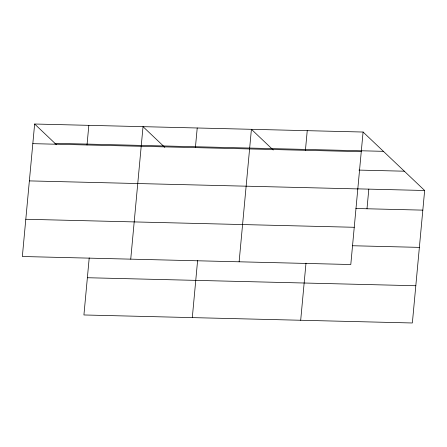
<?xml version="1.0" encoding="UTF-8"?>
<svg xmlns="http://www.w3.org/2000/svg" width="447" height="447" viewBox="0 0 447 447"><rect width="100%" height="100%" fill="white"/><g stroke="black" fill="none" stroke-linecap="round" stroke-linejoin="round"><path stroke-width="0.67" d="M34.642 124.02L22.35 256.505L350.794 264.523L363.081 132.033L34.642 124.02L56.451 144.733M87.014 144.979L88.836 125.339M89.216 257.858L83.919 314.967L412.357 322.98L424.65 190.495L363.081 132.033M130.736 259.148L143.029 126.663L164.837 147.376M195.395 147.627L197.222 127.987M192.305 317.61L197.602 260.5M239.123 261.797L251.41 129.312L273.223 150.019M305.424 150.309L307.245 130.669M300.691 320.259L305.988 263.149M366.993 208.771L368.814 189.131M54.959 143.308L383.397 151.326M32.821 143.655L361.26 151.673M358.969 170.095L404.334 171.201M357.65 188.857L424.65 190.495M29.362 180.895L357.807 188.913M355.829 208.498L422.828 210.135M25.803 219.265L354.248 227.283M352.37 245.738L419.375 247.375M87.372 277.727L415.816 285.739"/></g></svg>
